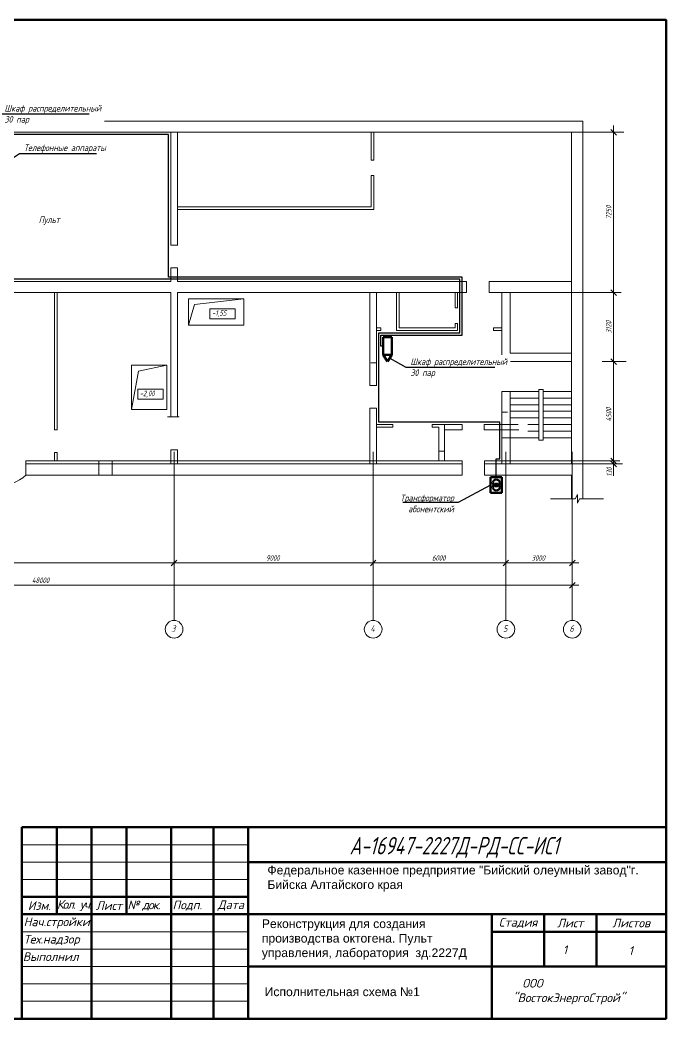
# Model space of a CAD drawing. Header units: millimetres. Extents: x 1866 to 6515, y 1263 to 3609.
# Drawn here: x 4864 to 5810, y 2145 to 3609 of the extents above; entities that cross this region are included whole.
import ezdxf
from ezdxf import colors
from ezdxf.entities.mleader import LeaderData, LeaderLine
from ezdxf.enums import TextEntityAlignment as Align
from ezdxf.math import Vec2, Vec3

# ---------------------------------------------------------------- set-up
doc = ezdxf.new("R2010")
doc.units = ezdxf.units.MM
for name, color, linetype, lineweight in [('Линия выноска', 137, 'Continuous', 25), ('Линия связи (Вновь)', 3, 'Continuous', 60), ('Связь', 84, 'Continuous', 50), ('Строительный', 251, 'Continuous', 13), ('Текст', 2, 'Continuous', 20), ('Формат - толстая линия', 7, 'Continuous', 50), ('Формат - тонкая линия', 7, 'Continuous', 20)]:
    doc.layers.add(name, color=color, linetype=linetype, lineweight=lineweight)
doc.styles.add('2.5', font='isocpeur.ttf', dxfattribs={"oblique": 15, "height": 2.5})
doc.styles.add('Simplex', font='simplex.shx', dxfattribs={"width": 0.7, "oblique": 15})
doc.styles.get("Standard").update_dxf_attribs({"font": 'arial.ttf'})

# ---------------------------------------------------------------- blocks, each defined once
blk = doc.blocks.new('_Oblique')
at = {"color": 0, "linetype": 'ByBlock', "lineweight": -2}
blk.add_line((-0.5, -0.5), (0.5, 0.5), dxfattribs=at)
blk = doc.blocks.new('_None')

msp = doc.modelspace()

# ---------------------------------------------------------------- linework, layer by layer
at = {"ltscale": 100}
msp.add_lwpolyline([(4867.016, 2425.835), (4867.016, 2145.389)], dxfattribs=at)
at = {"layer": 'Линия связи (Вновь)', "lineweight": 25}
for p, q in [((5081.725, 3232.041), (5081.725, 3441.021)), ((5508.433, 3228.801), (4633.633, 3228.801)), ((5511.673, 3232.041), (5081.725, 3232.041)), ((5508.433, 3150.393), (5508.433, 3228.801)), ((5511.673, 3147.153), (5511.673, 3232.041)), ((5389.525, 3019.322), (5389.525, 3150.393)), ((5389.525, 3150.393), (5508.433, 3150.393)), ((5392.765, 3130.953), (5392.765, 3147.153)), ((5392.765, 3147.153), (5511.673, 3147.153)), ((5396.005, 3130.953), (5392.765, 3130.953)), ((5566.753, 3019.322), (5389.525, 3019.322)), ((5566.753, 2965.862), (5566.753, 3019.322)), ((5561.697, 2938.821), (5561.697, 2965.862)), ((5561.697, 2965.862), (5566.753, 2965.862))]:
    msp.add_line(p, q, dxfattribs=at)
at = {"layer": 'Связь'}
for p, q in [((5408.965, 3143.913), (5396.005, 3143.913)), ((5396.005, 3143.913), (5396.005, 3117.993)), ((5408.965, 3117.993), (5408.965, 3143.913)), ((5396.005, 3117.993), (5408.965, 3117.993)), ((5396.005, 3117.993), (5402.485, 3108.273)), ((5402.485, 3108.273), (5408.965, 3117.993)), ((5553.401, 2938.821), (5569.993, 2938.821)), ((5553.401, 2938.821), (5553.401, 2915.971)), ((5569.993, 2938.821), (5569.993, 2915.971)), ((5553.401, 2915.971), (5569.993, 2915.971))]:
    msp.add_line(p, q, dxfattribs=at)
for centre, start, end in [((5561.697, 2930.525), 90, 270), ((5561.697, 2924.268), 90, 270), ((5561.697, 2930.525), 270, 90), ((5561.697, 2924.268), 270, 90)]:
    msp.add_arc(centre, 5.056, start, end, dxfattribs=at)
at = {"layer": 'Строительный', "ltscale": 100}
for p, q in [((4101.625, 3460.461), (5688.328, 3460.461)), ((5688.328, 2907.269), (5688.328, 3460.461)), ((4117.825, 3444.261), (5672.128, 3444.261)), ((5084.965, 3278.697), (5084.965, 3444.261)), ((5094.685, 3278.131), (5094.685, 3444.261)), ((5378.751, 3403.405), (5378.751, 3444.261)), ((5382.639, 3403.405), (5382.639, 3444.261)), ((5672.128, 2958.261), (5672.128, 3444.261)), ((5672.128, 3444.261), (5748.347, 3444.261)), ((5733.608, 3444.261), (5723.888, 3444.261)), ((5737.658, 3440.211), (5729.558, 3448.311)), ((5733.608, 3453.981), (5733.608, 3199.641)), ((5733.608, 3444.261), (5743.328, 3444.261)), ((5378.751, 3403.405), (5382.639, 3403.405)), ((5378.751, 3335.045), (5378.751, 3380.725)), ((5378.751, 3380.725), (5382.639, 3380.725)), ((5382.639, 3331.157), (5382.639, 3380.725)), ((5378.751, 3335.045), (5094.685, 3335.045)), ((5382.639, 3331.157), (5094.685, 3331.157)), ((5084.965, 3278.697), (5094.685, 3278.697)), ((5084.965, 3225.561), (5084.965, 3245.649)), ((5084.965, 3245.649), (5094.685, 3245.649)), ((5094.685, 3225.561), (5094.685, 3245.649)), ((4479.733, 3225.561), (5084.965, 3225.561)), ((5094.685, 3225.561), (5518.308, 3225.561)), ((5518.308, 3209.361), (5518.308, 3225.561)), ((5551.356, 3225.561), (5672.128, 3225.561)), ((5551.356, 3209.361), (5551.356, 3225.561)), ((5618.668, 3225.561), (5597.984, 3225.561)), ((4479.733, 3209.361), (5084.965, 3209.361)), ((4914.703, 3208.966), (4914.703, 3008.306)), ((4918.591, 3208.966), (4918.591, 3008.306)), ((5084.965, 3027.406), (5084.965, 3209.361)), ((5094.685, 3209.361), (5518.308, 3209.361)), ((5094.685, 3027.406), (5094.685, 3209.361)), ((5376.565, 3073.281), (5376.565, 3209.361)), ((5386.285, 3072.715), (5386.285, 3209.361)), ((5415.445, 3153.633), (5415.445, 3209.361)), ((5419.333, 3157.521), (5419.333, 3209.361)), ((5501.305, 3186.8), (5501.305, 3209.361)), ((5505.193, 3186.8), (5505.193, 3209.361)), ((5551.356, 3209.361), (5672.128, 3209.361)), ((5569.993, 3108.273), (5569.993, 3209.361)), ((5582.305, 3120.585), (5582.305, 3209.361)), ((5672.128, 3209.361), (5697.404, 3209.361)), ((5672.128, 3209.361), (5744.845, 3209.361)), ((5733.608, 3209.361), (5723.888, 3209.361)), ((5733.608, 3209.361), (5723.888, 3209.361)), ((5733.608, 3219.081), (5733.608, 3098.553)), ((5110.885, 3200.411), (5110.885, 3161.531)), ((5191.885, 3200.411), (5110.885, 3200.411)), ((5110.885, 3161.531), (5119.57, 3191.948)), ((5119.57, 3191.948), (5191.885, 3200.411)), ((5191.885, 3161.531), (5191.885, 3200.411)), ((5179.528, 3185.747), (5142.361, 3185.747)), ((5142.361, 3185.747), (5142.361, 3170.809)), ((5179.528, 3170.809), (5179.528, 3185.747)), ((5501.305, 3186.8), (5505.193, 3186.8)), ((5142.361, 3170.809), (5179.528, 3170.809)), ((5501.305, 3157.521), (5501.305, 3164.12)), ((5501.305, 3164.12), (5505.193, 3164.12)), ((5505.193, 3153.633), (5505.193, 3164.12)), ((5110.885, 3161.531), (5191.885, 3161.531)), ((5392.765, 3157.521), (5386.285, 3157.521)), ((5392.765, 3153.633), (5386.285, 3153.633)), ((5392.765, 3157.521), (5392.765, 3153.633)), ((5505.193, 3153.633), (5415.445, 3153.633)), ((5501.305, 3157.521), (5419.333, 3157.521)), ((5569.993, 3157.521), (5557.588, 3157.521)), ((5557.588, 3153.633), (5557.588, 3157.521)), ((5569.993, 3153.633), (5557.588, 3153.633)), ((5567.384, 3153.633), (5569.993, 3153.633)), ((5569.993, 3157.521), (5569.993, 3153.633)), ((5569.993, 3153.633), (5569.993, 3149.745)), ((5084.965, 3136.529), (5084.965, 3146.249)), ((5386.285, 3124.806), (5386.285, 3111.804)), ((5582.305, 3120.585), (5672.128, 3120.585)), ((5386.285, 3106.661), (5378.185, 3106.661)), ((5569.993, 3108.273), (5672.128, 3108.273)), ((5716.885, 3108.273), (5752.038, 3108.273)), ((5733.608, 3108.273), (5723.888, 3108.273)), ((5733.608, 3108.273), (5723.888, 3108.273)), ((5737.658, 3104.223), (5729.558, 3112.323)), ((5733.608, 3117.993), (5733.608, 2940.872)), ((5079.117, 3102.897), (5027.277, 3102.897)), ((5027.277, 3102.897), (5027.277, 3038.097)), ((5037.929, 3094.046), (5027.277, 3038.097)), ((5079.117, 3102.897), (5037.929, 3094.046)), ((5079.117, 3038.097), (5079.117, 3102.897)), ((5073.715, 3068.031), (5036.548, 3068.031)), ((5036.548, 3068.031), (5036.548, 3053.093)), ((5073.715, 3053.093), (5073.715, 3068.031)), ((5376.565, 3073.281), (5386.285, 3073.281)), ((5569.993, 2958.261), (5569.993, 3064.533)), ((5569.993, 3064.533), (5582.305, 3064.533)), ((5582.305, 2958.261), (5582.305, 3064.533)), ((5623.977, 3064.533), (5582.305, 3064.533)), ((5623.977, 2996.534), (5623.977, 3067.451)), ((5623.977, 3067.451), (5630.457, 3067.451)), ((5630.457, 3067.451), (5630.457, 3062.859)), ((5672.128, 3064.533), (5630.457, 3064.533)), ((5630.457, 2996.534), (5630.457, 3062.859)), ((5036.548, 3053.093), (5073.715, 3053.093)), ((5623.977, 3054.813), (5582.305, 3054.813)), ((5623.977, 3045.093), (5582.305, 3045.093)), ((5672.128, 3054.813), (5630.457, 3054.813)), ((5672.128, 3045.093), (5630.457, 3045.093)), ((5027.277, 3038.097), (5079.117, 3038.097)), ((5376.565, 2958.261), (5376.565, 3040.233)), ((5376.565, 3040.233), (5386.285, 3040.233)), ((5386.285, 2958.261), (5386.285, 3040.233)), ((5569.993, 3034.128), (5578.093, 3034.128)), ((5569.993, 3032.203), (5569.993, 3017.255)), ((5623.977, 3035.373), (5582.305, 3035.373)), ((5672.128, 3035.373), (5630.457, 3035.373)), ((5080.463, 3027.406), (5097.177, 3027.406)), ((5084.965, 3027.406), (5094.685, 3027.406)), ((5386.285, 3016.082), (5410.309, 3016.082)), ((5410.309, 3012.194), (5410.309, 3016.082)), ((5467.981, 3016.082), (5511.591, 3016.082)), ((5467.981, 3012.194), (5467.981, 3016.082)), ((5485.753, 3016.082), (5485.753, 2962.622)), ((5511.591, 3008.065), (5511.591, 3016.082)), ((5544.225, 3016.082), (5569.993, 3016.082)), ((5544.225, 3008.065), (5544.225, 3016.082)), ((5553.234, 3016.082), (5563.037, 3016.082)), ((5569.993, 3016.082), (5593.947, 3016.082)), ((5623.977, 3025.653), (5582.305, 3025.653)), ((5623.977, 3015.933), (5607.751, 3015.933)), ((5672.128, 3025.653), (5630.457, 3025.653)), ((5672.128, 3015.933), (5630.457, 3015.933)), ((4914.703, 3008.306), (4918.591, 3008.306)), ((5410.309, 3012.194), (5386.285, 3012.194)), ((5477.653, 3012.194), (5467.981, 3012.194)), ((5477.653, 3012.194), (5477.653, 2962.622)), ((5485.753, 3008.065), (5511.591, 3008.065)), ((5544.225, 3008.065), (5569.993, 3008.065)), ((5569.993, 3008.065), (5594.7, 3008.065)), ((5623.977, 3006.213), (5607.747, 3006.213)), ((5672.128, 3006.213), (5630.457, 3006.213)), ((5485.753, 2995.144), (5485.753, 2979.815)), ((5623.977, 2996.534), (5569.993, 2996.534)), ((5623.977, 2996.534), (5623.977, 2993.294)), ((5623.977, 2993.294), (5630.457, 2993.294)), ((5630.457, 2993.294), (5630.457, 2996.534)), ((5672.128, 2996.534), (5630.457, 2996.534)), ((4914.703, 2975.258), (4914.703, 2962.622)), ((4914.703, 2975.258), (4918.591, 2975.258)), ((4918.591, 2975.258), (4918.591, 2962.622)), ((5084.965, 2958.261), (5084.965, 2978.806)), ((5084.965, 2978.806), (5094.685, 2978.806)), ((5089.825, 2975.914), (5089.825, 2728.934)), ((5094.685, 2958.261), (5094.685, 2978.806)), ((5381.425, 2975.914), (5381.425, 2728.934)), ((5478.025, 2977.213), (5486.125, 2977.213)), ((5575.825, 2975.914), (5575.825, 2728.934)), ((5673.025, 2975.914), (5673.025, 2728.934)), ((4872.583, 2962.622), (5511.673, 2962.622)), ((4872.583, 2962.622), (4872.583, 2942.061)), ((4872.583, 2958.261), (5511.673, 2958.261)), ((4914.703, 2962.622), (4884.466, 2962.622)), ((4979.665, 2962.622), (4979.665, 2942.061)), ((4999.05, 2962.622), (4999.05, 2942.061)), ((5065.829, 2962.622), (5076.453, 2962.622)), ((5511.673, 2962.622), (5511.673, 2942.061)), ((5544.307, 2962.622), (5671.591, 2962.622)), ((5544.307, 2962.622), (5544.307, 2942.061)), ((5544.307, 2958.261), (5672.128, 2958.261)), ((5742.559, 2962.622), (5569.993, 2962.622)), ((5707.124, 2958.261), (5569.993, 2958.261)), ((5707.124, 2962.622), (5697.404, 2962.622)), ((5746.489, 2958.261), (5697.404, 2958.261)), ((5733.608, 2962.622), (5723.888, 2962.622)), ((5729.558, 2966.672), (5737.658, 2958.572)), ((5729.558, 2962.311), (5737.658, 2954.211)), ((4872.583, 2942.061), (5511.673, 2942.061)), ((5544.307, 2942.061), (5672.128, 2942.061)), ((5672.128, 2907.202), (5672.128, 2942.061)), ((5680.573, 2913.718), (5677.369, 2907.22)), ((5680.645, 2900.758), (5680.573, 2913.718)), ((5677.369, 2907.22), (5641.159, 2907.095)), ((5683.849, 2907.256), (5680.645, 2900.758)), ((5718.919, 2907.355), (5683.849, 2907.256)), ((5089.825, 2854.646), (5089.825, 2864.366)), ((4302.505, 2813.156), (5099.545, 2813.156)), ((5080.105, 2813.156), (5391.145, 2813.156)), ((5085.775, 2809.106), (5093.875, 2817.206)), ((5093.875, 2817.206), (5085.775, 2809.106)), ((5089.825, 2813.156), (5089.825, 2822.876)), ((5089.825, 2813.156), (5089.825, 2822.876)), ((5371.705, 2813.156), (5585.545, 2813.156)), ((5377.375, 2809.106), (5385.475, 2817.206)), ((5385.475, 2817.206), (5377.375, 2809.106)), ((5381.425, 2813.156), (5381.425, 2822.876)), ((5381.425, 2813.156), (5381.425, 2822.876)), ((5566.105, 2813.156), (5682.745, 2813.156)), ((5571.775, 2809.106), (5579.875, 2817.206)), ((5579.875, 2817.206), (5571.775, 2809.106)), ((5575.825, 2813.156), (5575.825, 2822.876)), ((5575.825, 2813.156), (5575.825, 2822.876)), ((5668.975, 2809.106), (5677.075, 2817.206)), ((5673.025, 2813.156), (5673.025, 2822.876)), ((5668.975, 2776.485), (5677.075, 2784.585)), ((5673.025, 2780.535), (5673.025, 2790.255)), ((4108.105, 2780.535), (5682.745, 2780.535))]:
    msp.add_line(p, q, dxfattribs=at)
for centre in [(5089.825, 2715.974), (5381.425, 2715.974), (5575.825, 2715.974), (5673.025, 2715.974)]:
    msp.add_circle(centre, 12.96, dxfattribs=at)
msp.add_arc((4832.497, 2983.339), 57.539, 267.352273, 314.161225, dxfattribs=at)
at = {"layer": 'Формат - толстая линия'}
msp.add_lwpolyline([(3796.222, 3608.807), (5810.335, 3608.807), (5810.335, 2145.389), (3796.222, 2145.389)], close=True, dxfattribs=at)
at = {"layer": 'Формат - толстая линия', "ltscale": 100}
msp.add_lwpolyline([(4867.016, 2425.835), (5810.335, 2425.835), (5810.335, 2145.389), (4867.016, 2145.389)], close=True, dxfattribs=at)
for points in [[(4918.007, 2425.835), (4918.007, 2298.359)], [(4968.997, 2425.835), (4968.997, 2145.389)], [(5019.987, 2425.835), (5019.987, 2298.359)], [(5085.682, 2425.366), (5085.682, 2144.92)], [(5147.463, 2425.835), (5147.463, 2145.389)], [(5198.453, 2425.835), (5198.453, 2145.389)], [(5198.453, 2374.844), (5810.335, 2374.844)], [(4867.016, 2323.854), (5198.453, 2323.854)], [(4867.016, 2298.359), (5198.453, 2298.359)], [(5198.453, 2298.359), (5810.335, 2298.359)], [(5555.384, 2298.359), (5555.384, 2145.389)], [(5631.869, 2298.359), (5631.869, 2221.874)], [(5708.355, 2298.359), (5708.355, 2221.874)], [(5555.384, 2272.864), (5810.335, 2272.864)], [(5198.453, 2221.874), (5810.335, 2221.874)]]:
    msp.add_lwpolyline(points, dxfattribs=at)
at = {"layer": 'Формат - тонкая линия', "ltscale": 100}
for points in [[(4867.016, 2400.339), (5198.453, 2400.339)], [(4867.016, 2374.844), (5198.453, 2374.844)], [(4867.016, 2349.349), (5198.453, 2349.349)], [(4867.016, 2272.864), (5198.453, 2272.864)], [(4867.016, 2247.369), (5198.453, 2247.369)], [(4867.016, 2221.874), (5198.453, 2221.874)], [(4867.016, 2196.379), (5198.453, 2196.379)], [(4867.016, 2170.884), (5198.453, 2170.884)]]:
    msp.add_lwpolyline(points, dxfattribs=at)

# ---------------------------------------------------------------- block references
at = {"layer": 'Строительный', "ltscale": 100, "xscale": 8.1, "yscale": 8.1, "zscale": 8.1}
for p, rotation in [((5733.608, 3444.261), 90), ((5733.608, 3209.361), 270), ((5733.608, 3209.361), 90), ((5733.608, 3108.273), 270)]:
    msp.add_blockref('_Oblique', p, dxfattribs=dict(at, rotation=rotation))

# ---------------------------------------------------------------- texts
at = {"lineweight": 35, "style": 'Simplex', "oblique": 15, "width": 0.7}
msp.add_text('А-16947-2227Д-РД-СС-ИС1', height=25.4951, dxfattribs=at).set_placement((5500.022, 2386.176), align=Align.CENTER)
at = {"char_height": 12.74755, "attachment_point": 1}
for s, width, heights, insert in [('Федеральное казенное предприятие "Бийский олеумный завод"г. Бийска Алтайского края', 583.81249, [71.169], (5226.523, 2369.528)), ('Реконструкция для создания производства октогена. Пульт управления, лаборатория  зд.2227Д', 322.27604, [0], (5218.394, 2290.93)), ('Исполнительная схема №1', 305.97926, [0], (5222.52, 2191.171))]:
    msp.add_mtext_dynamic_manual_height_columns(s, width=width, gutter_width=12.5, heights=heights, dxfattribs=dict(at, insert=insert))
at = {"color": 0, "linetype": 'ByBlock', "lineweight": -2, "ltscale": 100, "style": '2.5'}
for s, insert, char_height, width, attachment_point in [('Изм.', (4892.512, 2311.107), 12.7475, 50.9902, 5), ('{\\T0.75;Кол. уч.}', (4943.502, 2311.107), 12.74755, 50.9902, 5), ('Лист', (4994.492, 2311.107), 12.7475, 50.9902, 5), ('{\\T0.85;№ док.}', (5045.482, 2311.107), 12.74755, 50.9902, 5), ('Подп.', (5109.22, 2311.107), 12.7475, 76.48529, 5), ('Дата', (5172.958, 2311.107), 12.7475, 50.9902, 5), ('Нач.стройки', (4869.566, 2285.612), 12.74755, 101.98039, 4), ('Стадия', (5593.627, 2285.612), 12.7475, 76.48529, 5), ('Лист', (5670.112, 2285.612), 12.7475, 76.48529, 5), ('Листов', (5759.345, 2285.612), 12.7475, 101.98039, 5), ('Тех.надзор', (4869.566, 2260.116), 12.7475, 101.98039, 4), ('Выполнил', (4868.348, 2236.319), 12.7475, 101.98039, 4), ('1', (5659.248, 2246.368), 12.748, 101.98039, 4), ('1', (5755.483, 2245.092), 12.748, 101.98039, 4), ('\\pi6.91506;ООО \\P\\pi-7.08494;"ВостокЭнергоСтрой"', (5592.906, 2185.003), 12.74755, 101.98039, 4)]:
    msp.add_mtext(s, dxfattribs=dict(at, insert=insert, char_height=char_height, width=width, attachment_point=attachment_point))
at = {"layer": 'Строительный', "ltscale": 100, "style": 'Simplex', "oblique": 15, "width": 0.7}
for s, height, p in [('-1,55', 8.1, (5145.31, 3175.255)), ('-2,00', 8.1, (5039.498, 3057.539)), ('9000', 8.1, (5224.602, 2816.396)), ('6000', 8.1, (5467.602, 2816.396)), ('3000', 8.1, (5613.485, 2816.396)), ('48000', 8.1, (4881.63, 2783.775)), ('3', 9.72, (5085.769, 2712.247)), ('4', 9.72, (5377.369, 2712.247)), ('5', 9.72, (5571.769, 2712.247)), ('6', 9.72, (5668.969, 2712.247))]:
    msp.add_text(s, height=height, dxfattribs=at).set_placement(p)
for s, p in [('4500', (5730.368, 3020.598)), ('130', (5731.467, 2939.736))]:
    msp.add_text(s, height=8.1, rotation=90, dxfattribs=at).set_placement(p)
at = {"layer": 'Строительный', "ltscale": 100, "char_height": 8.1, "attachment_point": 5, "rotation": 90, "style": 'Simplex'}
for s, insert in [('7250', (5726.318, 3326.811)), ('3120', (5726.318, 3158.817))]:
    msp.add_mtext(s, dxfattribs=dict(at, insert=insert))
at = {"layer": 'Текст', "ltscale": 100, "style": 'Simplex', "oblique": 15, "width": 0.7}
msp.add_text('Пульт', height=9.72, dxfattribs=at).set_placement((4891.561, 3311.117))

# ---------------------------------------------------------------- next in the draw order: leaders
at = {"layer": 'Линия выноска'}
ml = msp.add_multileader_mtext('Standard', dxfattribs=at)
ml.set_content('Шкаф распределительный\\P30 пар', color=2, style='Simplex')
ml.set_leader_properties()
ml.set_arrow_properties(name='NONE')
ml.build(insert=Vec2(0, 0))
ml.multileader.update_dxf_attribs({"text_left_attachment_type": 6, "text_right_attachment_type": 6, "dogleg_length": 0, "arrow_head_size": 12.96})
ctx = ml.context
ctx.base_point, ctx.char_height, ctx.arrow_head_size, ctx.landing_gap_size, ctx.plane_origin = Vec3(4835.012, 3471.416), 9.72, 12.96, 6.48, Vec3(4884.644, 3554.083)
ctx.left_attachment, ctx.right_attachment = 6, 6
notes = []
notes.append((ctx, [(1, (1, 1, 0), (4835.012, 3471.416), (1, 0), 0, [(0, [(4785.974, 3434.541)], 0, [])])]))
ctx.mtext.insert, ctx.mtext.flow_direction = Vec3(4841.492, 3484.376), 5
ctx.mtext.has_bg_fill, ctx.mtext.bg_color, ctx.mtext.bg_scale_factor, ctx.mtext.bg_transparency, ctx.mtext.use_window_bg_color = 1, -1027028792, 1.5, 0, 1
ml = msp.add_multileader_mtext('Standard', dxfattribs=at)
ml.set_content('Шкаф распределительный\\P30 пар', color=2, style='Simplex')
ml.set_leader_properties()
ml.set_arrow_properties(name='NONE')
ml.build(insert=Vec2(0, 0))
ml.multileader.update_dxf_attribs({"text_left_attachment_type": 6, "text_right_attachment_type": 6, "dogleg_length": 0, "arrow_head_size": 12.96})
ctx = ml.context
ctx.base_point, ctx.char_height, ctx.arrow_head_size, ctx.landing_gap_size, ctx.plane_origin = Vec3(5429.494, 3100.034), 9.72, 12.96, 6.48, Vec3(5479.126, 3182.7)
ctx.left_attachment, ctx.right_attachment = 6, 6
notes.append((ctx, [(1, (1, 1, 0), (5429.494, 3100.034), (1, 0), 0, [(0, [(5405.725, 3113.133)], 0, [])])]))
ctx.mtext.insert, ctx.mtext.flow_direction = Vec3(5435.974, 3112.994), 5
ctx.mtext.has_bg_fill, ctx.mtext.bg_color, ctx.mtext.bg_scale_factor, ctx.mtext.bg_transparency, ctx.mtext.use_window_bg_color = 1, -1027028792, 1.5, 0, 1
ml = msp.add_multileader_mtext('Standard', dxfattribs=at)
ml.set_content('Трансформатор\\Pабонентский', color=2, style='Simplex')
ml.set_leader_properties()
ml.set_arrow_properties(name='NONE')
ml.build(insert=Vec2(0, 0))
ml.multileader.update_dxf_attribs({"text_left_attachment_type": 6, "text_right_attachment_type": 6, "dogleg_length": 0, "arrow_head_size": 12.96})
ctx = ml.context
ctx.base_point, ctx.char_height, ctx.arrow_head_size, ctx.landing_gap_size, ctx.plane_origin = Vec3(5412.445, 2901.687), 9.72, 12.96, 6.48, Vec3(5553.195, 2905.915)
ctx.left_attachment, ctx.right_attachment, ctx.text_align_type = 6, 6, 2
notes.append((ctx, [(0, (1, 1, 0), (5506.15, 2901.687), (-1, 0), 0, [(0, [(5553.401, 2927.396)], 0, [])])]))
ctx.mtext.insert, ctx.mtext.alignment, ctx.mtext.flow_direction = Vec3(5499.67, 2913.351), 3, 5
ctx.mtext.has_bg_fill, ctx.mtext.bg_color, ctx.mtext.bg_scale_factor, ctx.mtext.bg_transparency, ctx.mtext.use_window_bg_color = 1, -1027028792, 1.5, 0, 1
for ctx, leaders in notes:
    for number, flags, end, landing, length, lines in leaders:
        leader = LeaderData()
        leader.index, (leader.has_last_leader_line, leader.has_dogleg_vector, leader.attachment_direction) = number, flags
        leader.last_leader_point, leader.dogleg_vector, leader.dogleg_length = Vec3(end), Vec3(landing), length
        for number, points, colour, breaks in lines:
            line = LeaderLine()
            line.index, line.vertices, line.color, line.breaks = number, Vec3.list(points), colors.encode_raw_color(colour), breaks
            leader.lines.append(line)
        ctx.leaders.append(leader)

# ---------------------------------------------------------------- next in the draw order: linework, layer by layer
at = {"layer": 'Линия связи (Вновь)', "lineweight": 25}
msp.add_line((5081.725, 3441.021), (4789.214, 3441.021), dxfattribs=at)

# ---------------------------------------------------------------- next in the draw order: leaders
at = {"layer": 'Линия выноска'}
ml = msp.add_multileader_mtext('Standard', dxfattribs=at)
ml.set_content('Телефонные аппараты', color=2, style='Simplex')
ml.set_leader_properties()
ml.set_arrow_properties(name='NONE')
ml.build(insert=Vec2(0, 0))
ml.multileader.update_dxf_attribs({"text_left_attachment_type": 6, "text_right_attachment_type": 6, "dogleg_length": 0, "arrow_head_size": 12.96})
ctx = ml.context
ctx.base_point, ctx.char_height, ctx.arrow_head_size, ctx.landing_gap_size, ctx.plane_origin = Vec3(4863.406, 3413.388), 9.72, 12.96, 6.48, Vec3(5021.259, 3417.616)
ctx.left_attachment, ctx.right_attachment = 6, 6
notes = []
notes.append((ctx, [(1, (1, 1, 0), (4863.406, 3413.388), (1, 0), 0, [(1, [(4764.684, 3392.421), (4832.195, 3392.421)], 0, [])])]))
ctx.mtext.insert, ctx.mtext.flow_direction = Vec3(4869.886, 3426.348), 5
ctx.mtext.has_bg_fill, ctx.mtext.bg_color, ctx.mtext.bg_scale_factor, ctx.mtext.bg_transparency, ctx.mtext.use_window_bg_color = 1, -1027028792, 1.5, 0, 1
for ctx, leaders in notes:
    for number, flags, end, landing, length, lines in leaders:
        leader = LeaderData()
        leader.index, (leader.has_last_leader_line, leader.has_dogleg_vector, leader.attachment_direction) = number, flags
        leader.last_leader_point, leader.dogleg_vector, leader.dogleg_length = Vec3(end), Vec3(landing), length
        for number, points, colour, breaks in lines:
            line = LeaderLine()
            line.index, line.vertices, line.color, line.breaks = number, Vec3.list(points), colors.encode_raw_color(colour), breaks
            leader.lines.append(line)
        ctx.leaders.append(leader)

doc.saveas('drawing.dxf')
